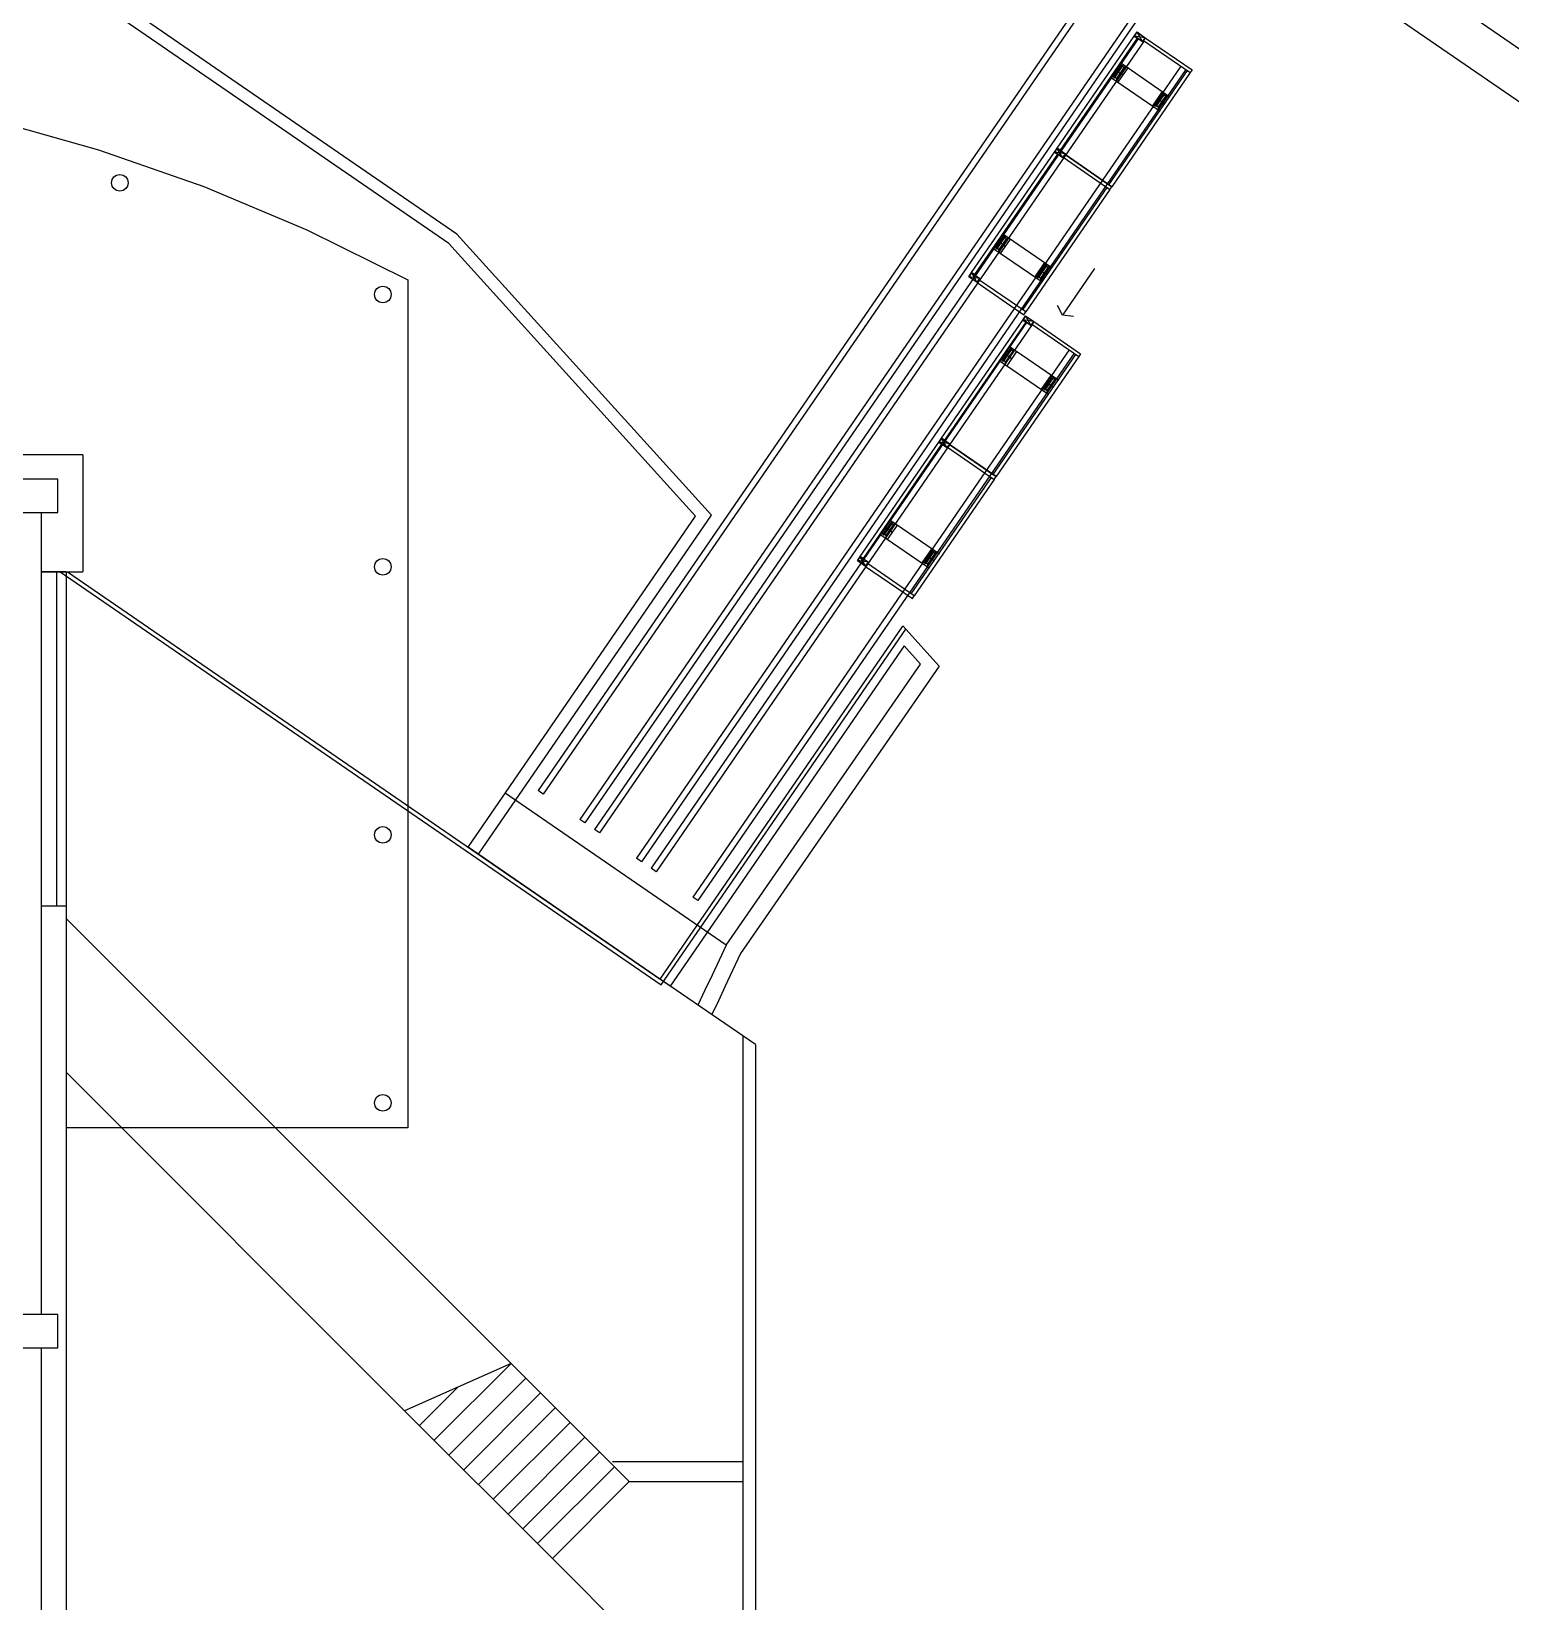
# Model space of a CAD drawing. Header units: metres. Extents: x 2 to 323, y -2 to 254.
# Drawn here: x 77.23 to 94.94, y 164.32 to 183.12 of the extents above; entities that cross this region are included whole.
import ezdxf

# ---------------------------------------------------------------- set-up
doc = ezdxf.new("R2010")
doc.units = ezdxf.units.M
doc.layers.add('REFERENCIA', color=7, linetype='Continuous')

msp = doc.modelspace()

# ---------------------------------------------------------------- linework, layer by layer
at = {"layer": 'REFERENCIA'}
for p, q in [((91.818, 186.427), (83.297, 174.032)), ((91.818, 186.427), (83.297, 174.032)), ((91.818, 186.427), (83.297, 174.032)), ((91.89, 186.402), (83.358, 173.99)), ((91.89, 186.402), (83.358, 173.99)), ((91.89, 186.402), (83.358, 173.99)), ((92.329, 186.1), (83.797, 173.688)), ((92.329, 186.1), (83.797, 173.688)), ((92.329, 186.1), (83.797, 173.688)), ((92.39, 186.059), (83.857, 173.647)), ((92.39, 186.059), (83.857, 173.647)), ((92.39, 186.059), (83.857, 173.647)), ((91.978, 184.387), (106.152, 174.643)), ((91.978, 184.387), (106.152, 174.643)), ((91.978, 184.387), (106.152, 174.643)), ((90.531, 183.001), (90.467, 183.11)), ((90.531, 183.001), (90.467, 183.11)), ((90.531, 183.001), (90.467, 183.11)), ((90.479, 183.032), (83.973, 173.567)), ((90.479, 183.032), (83.973, 173.567)), ((90.479, 183.032), (83.973, 173.567)), ((90.551, 183.007), (84.033, 173.526)), ((90.551, 183.007), (84.033, 173.526)), ((90.551, 183.007), (84.033, 173.526)), ((90.561, 183.045), (90.437, 183.065)), ((90.561, 183.045), (90.437, 183.065)), ((90.561, 183.045), (90.437, 183.065)), ((90.543, 183.013), (90.565, 183.046)), ((90.543, 183.013), (90.565, 183.046)), ((90.543, 183.013), (90.565, 183.046)), ((90.543, 183.013), (91.103, 182.628)), ((90.543, 183.013), (91.103, 182.628)), ((90.543, 183.013), (91.103, 182.628)), ((90.565, 183.046), (91.126, 182.661)), ((90.565, 183.046), (91.126, 182.661)), ((90.565, 183.046), (91.126, 182.661)), ((90.99, 182.705), (84.473, 173.224)), ((90.99, 182.705), (84.473, 173.224)), ((90.99, 182.705), (84.473, 173.224)), ((90.266, 182.747), (90.86, 182.339)), ((90.266, 182.747), (90.86, 182.339)), ((90.266, 182.747), (90.86, 182.339)), ((91.051, 182.664), (84.533, 173.182)), ((91.051, 182.664), (84.533, 173.182)), ((91.051, 182.664), (84.533, 173.182)), ((90.148, 182.575), (90.741, 182.167)), ((90.148, 182.575), (90.741, 182.167)), ((90.148, 182.575), (90.741, 182.167)), ((90.207, 182.661), (90.299, 182.598)), ((90.207, 182.661), (90.299, 182.598)), ((90.207, 182.661), (90.299, 182.598)), ((90.24, 182.512), (90.359, 182.684)), ((90.24, 182.512), (90.359, 182.684)), ((90.24, 182.512), (90.359, 182.684)), ((91.126, 182.661), (91.103, 182.628)), ((91.126, 182.661), (91.103, 182.628)), ((91.126, 182.661), (91.103, 182.628)), ((90.767, 182.403), (90.649, 182.231)), ((90.767, 182.403), (90.649, 182.231)), ((90.767, 182.403), (90.649, 182.231)), ((90.708, 182.317), (90.8, 182.253)), ((90.708, 182.317), (90.8, 182.253)), ((90.708, 182.317), (90.8, 182.253)), ((89.605, 181.655), (89.481, 181.675)), ((89.605, 181.655), (89.481, 181.675)), ((89.605, 181.655), (89.481, 181.675)), ((89.575, 181.61), (89.511, 181.719)), ((89.575, 181.61), (89.511, 181.719)), ((89.575, 181.61), (89.511, 181.719)), ((89.581, 181.614), (90.142, 181.229)), ((89.581, 181.614), (90.142, 181.229)), ((89.581, 181.614), (90.142, 181.229)), ((89.581, 181.614), (90.142, 181.229)), ((89.581, 181.614), (90.142, 181.229)), ((89.581, 181.614), (90.142, 181.229)), ((89.604, 181.647), (90.131, 181.285)), ((89.604, 181.647), (90.164, 181.262)), ((89.604, 181.647), (90.164, 181.262)), ((89.604, 181.647), (90.131, 181.285)), ((89.604, 181.647), (90.164, 181.262)), ((89.604, 181.647), (90.164, 181.262)), ((89.604, 181.647), (90.131, 181.285)), ((89.604, 181.647), (90.164, 181.262)), ((89.604, 181.647), (90.164, 181.262)), ((90.142, 181.229), (90.164, 181.262)), ((90.142, 181.229), (90.164, 181.262)), ((90.142, 181.229), (90.164, 181.262)), ((88.832, 180.463), (88.95, 180.635)), ((88.832, 180.463), (88.95, 180.635)), ((88.832, 180.463), (88.95, 180.635)), ((88.858, 180.698), (89.447, 180.294)), ((88.858, 180.698), (89.447, 180.294)), ((88.858, 180.698), (89.447, 180.294)), ((88.74, 180.526), (89.329, 180.122)), ((88.74, 180.526), (89.329, 180.122)), ((88.74, 180.526), (89.329, 180.122)), ((88.799, 180.612), (88.891, 180.549)), ((88.799, 180.612), (88.891, 180.549)), ((88.799, 180.612), (88.891, 180.549)), ((89.359, 180.354), (89.241, 180.182)), ((89.359, 180.354), (89.241, 180.182)), ((89.359, 180.354), (89.241, 180.182)), ((89.3, 180.268), (89.388, 180.208)), ((89.3, 180.268), (89.388, 180.208)), ((89.3, 180.268), (89.388, 180.208)), ((89.957, 180.282), (89.573, 179.723)), ((89.957, 180.282), (89.573, 179.723)), ((89.957, 180.282), (89.573, 179.723)), ((88.581, 180.164), (88.456, 180.184)), ((88.581, 180.164), (88.456, 180.184)), ((88.581, 180.164), (88.456, 180.184)), ((88.55, 180.12), (88.487, 180.229)), ((88.55, 180.12), (88.487, 180.229)), ((88.55, 180.12), (88.487, 180.229)), ((89.196, 179.603), (89.133, 179.712)), ((89.196, 179.603), (89.133, 179.712)), ((89.196, 179.603), (89.133, 179.712)), ((89.141, 179.637), (84.649, 173.103)), ((89.141, 179.637), (84.649, 173.103)), ((89.141, 179.637), (84.649, 173.103)), ((89.212, 179.612), (84.709, 173.061)), ((89.212, 179.612), (84.709, 173.061)), ((89.212, 179.612), (84.709, 173.061)), ((89.227, 179.647), (89.102, 179.667)), ((89.227, 179.647), (89.102, 179.667)), ((89.227, 179.647), (89.102, 179.667)), ((89.208, 179.615), (89.231, 179.648)), ((89.208, 179.615), (89.231, 179.648)), ((89.208, 179.615), (89.231, 179.648)), ((89.208, 179.615), (89.769, 179.23)), ((89.208, 179.615), (89.769, 179.23)), ((89.208, 179.615), (89.769, 179.23)), ((89.231, 179.648), (89.791, 179.263)), ((89.231, 179.648), (89.791, 179.263)), ((89.231, 179.648), (89.791, 179.263)), ((88.936, 179.355), (89.529, 178.947)), ((88.936, 179.355), (89.529, 178.947)), ((88.936, 179.355), (89.529, 178.947)), ((89.652, 179.31), (85.148, 172.759)), ((89.652, 179.31), (85.148, 172.759)), ((89.652, 179.31), (85.148, 172.759)), ((89.712, 179.269), (85.209, 172.718)), ((89.712, 179.269), (85.209, 172.718)), ((89.712, 179.269), (85.209, 172.718)), ((88.817, 179.183), (89.411, 178.775)), ((88.817, 179.183), (89.411, 178.775)), ((88.817, 179.183), (89.411, 178.775)), ((88.877, 179.269), (88.969, 179.205)), ((88.877, 179.269), (88.969, 179.205)), ((88.877, 179.269), (88.969, 179.205)), ((88.91, 179.119), (89.028, 179.291)), ((88.91, 179.119), (89.028, 179.291)), ((88.91, 179.119), (89.028, 179.291)), ((89.791, 179.263), (89.769, 179.23)), ((89.791, 179.263), (89.769, 179.23)), ((89.791, 179.263), (89.769, 179.23)), ((89.437, 179.01), (89.319, 178.838)), ((89.437, 179.01), (89.319, 178.838)), ((89.437, 179.01), (89.319, 178.838)), ((89.378, 178.924), (89.47, 178.861)), ((89.378, 178.924), (89.47, 178.861)), ((89.378, 178.924), (89.47, 178.861)), ((88.221, 178.184), (88.096, 178.204)), ((88.221, 178.184), (88.096, 178.204)), ((88.221, 178.184), (88.096, 178.204)), ((88.19, 178.139), (88.127, 178.248)), ((88.19, 178.139), (88.127, 178.248)), ((88.19, 178.139), (88.127, 178.248)), ((77.846, 178.052), (75.296, 178.052)), ((77.846, 178.052), (75.296, 178.052)), ((77.846, 178.052), (75.296, 178.052)), ((77.846, 178.052), (77.846, 176.652)), ((77.846, 178.052), (77.846, 176.652)), ((77.846, 178.052), (77.846, 176.652)), ((88.197, 178.143), (88.757, 177.758)), ((88.197, 178.143), (88.757, 177.758)), ((88.197, 178.143), (88.757, 177.758)), ((88.197, 178.143), (88.757, 177.758)), ((88.197, 178.143), (88.757, 177.758)), ((88.197, 178.143), (88.757, 177.758)), ((88.219, 178.176), (88.747, 177.814)), ((88.219, 178.176), (88.78, 177.791)), ((88.219, 178.176), (88.78, 177.791)), ((88.219, 178.176), (88.747, 177.814)), ((88.219, 178.176), (88.78, 177.791)), ((88.219, 178.176), (88.78, 177.791)), ((88.219, 178.176), (88.747, 177.814)), ((88.219, 178.176), (88.78, 177.791)), ((88.219, 178.176), (88.78, 177.791)), ((88.757, 177.758), (88.78, 177.791)), ((88.757, 177.758), (88.78, 177.791)), ((88.757, 177.758), (88.78, 177.791)), ((77.346, 177.361), (77.346, 176.652)), ((77.346, 177.361), (77.346, 176.652)), ((77.346, 177.361), (77.346, 176.652)), ((82.581, 173.272), (85.371, 177.33)), ((82.581, 173.272), (85.371, 177.33)), ((82.581, 173.272), (85.371, 177.33)), ((87.507, 177.276), (88.1, 176.868)), ((87.507, 177.276), (88.1, 176.868)), ((87.507, 177.276), (88.1, 176.868)), ((87.388, 177.104), (87.982, 176.696)), ((87.388, 177.104), (87.982, 176.696)), ((87.388, 177.104), (87.982, 176.696)), ((87.447, 177.19), (87.54, 177.126)), ((87.447, 177.19), (87.54, 177.126)), ((87.447, 177.19), (87.54, 177.126)), ((87.48, 177.04), (87.599, 177.212)), ((87.48, 177.04), (87.599, 177.212)), ((87.48, 177.04), (87.599, 177.212)), ((88.008, 176.931), (87.889, 176.759)), ((88.008, 176.931), (87.889, 176.759)), ((88.008, 176.931), (87.889, 176.759)), ((87.246, 176.766), (87.122, 176.786)), ((87.246, 176.766), (87.122, 176.786)), ((87.246, 176.766), (87.122, 176.786)), ((87.216, 176.722), (87.152, 176.831)), ((87.216, 176.722), (87.152, 176.831)), ((87.216, 176.722), (87.152, 176.831)), ((87.948, 176.845), (88.041, 176.782)), ((87.948, 176.845), (88.041, 176.782)), ((87.948, 176.845), (88.041, 176.782)), ((77.346, 176.652), (77.346, 172.652)), ((77.646, 176.652), (77.346, 176.652)), ((77.346, 176.652), (77.846, 176.652)), ((77.346, 176.652), (77.346, 172.652)), ((77.646, 176.652), (77.346, 176.652)), ((77.346, 176.652), (77.846, 176.652)), ((77.346, 176.652), (77.346, 172.652)), ((77.646, 176.652), (77.346, 176.652)), ((77.346, 176.652), (77.846, 176.652)), ((77.532, 176.652), (77.532, 172.652)), ((77.532, 176.652), (77.532, 172.652)), ((77.532, 176.652), (77.532, 172.652)), ((77.646, 176.652), (77.646, 172.652)), ((77.646, 176.652), (77.846, 176.652)), ((77.646, 176.652), (77.646, 172.652)), ((77.646, 176.652), (77.846, 176.652)), ((77.646, 176.652), (77.646, 172.652)), ((77.646, 176.652), (77.846, 176.652)), ((88.099, 175.521), (87.661, 176.005)), ((88.099, 175.521), (87.661, 176.005)), ((88.099, 175.521), (87.661, 176.005)), ((88.099, 175.521), (85.721, 172.081)), ((88.099, 175.521), (85.721, 172.081)), ((88.099, 175.521), (85.721, 172.081)), ((85.547, 172.182), (82.901, 174.001)), ((83.358, 173.99), (83.297, 174.032)), ((83.358, 173.99), (83.297, 174.032)), ((83.358, 173.99), (83.297, 174.032)), ((83.857, 173.647), (83.797, 173.688)), ((83.857, 173.647), (83.797, 173.688)), ((83.857, 173.647), (83.797, 173.688)), ((84.033, 173.526), (83.973, 173.567)), ((84.033, 173.526), (83.973, 173.567)), ((84.033, 173.526), (83.973, 173.567)), ((84.533, 173.182), (84.473, 173.224)), ((84.533, 173.182), (84.473, 173.224)), ((84.533, 173.182), (84.473, 173.224)), ((84.709, 173.061), (84.649, 173.103)), ((84.709, 173.061), (84.649, 173.103)), ((84.709, 173.061), (84.649, 173.103)), ((85.209, 172.718), (85.148, 172.759)), ((85.209, 172.718), (85.148, 172.759)), ((85.209, 172.718), (85.148, 172.759)), ((77.346, 172.652), (77.646, 172.652)), ((77.346, 172.652), (77.346, 167.761)), ((77.346, 172.652), (77.646, 172.652)), ((77.346, 172.652), (77.346, 167.761)), ((77.346, 172.652), (77.646, 172.652)), ((77.346, 172.652), (77.346, 167.761)), ((77.646, 172.652), (77.646, 167.052)), ((77.646, 172.652), (77.646, 167.052)), ((77.646, 172.652), (77.646, 167.052)), ((77.646, 172.501), (82.972, 167.175)), ((77.646, 172.501), (82.972, 167.175)), ((85.898, 170.992), (84.798, 171.748)), ((85.898, 170.992), (84.798, 171.748)), ((85.898, 170.992), (84.798, 171.748)), ((85.898, 170.992), (84.798, 171.748)), ((85.898, 170.992), (84.798, 171.748)), ((85.748, 171.095), (85.748, 153.071)), ((85.748, 170.913), (85.748, 153.071)), ((85.898, 170.992), (85.898, 153.221)), ((85.898, 170.992), (85.898, 153.221)), ((77.646, 170.663), (81.699, 166.609)), ((77.646, 170.663), (81.699, 166.609)), ((77.646, 170.663), (81.699, 166.609)), ((77.646, 168.62), (77.646, 154.7)), ((77.646, 168.62), (77.646, 154.7)), ((77.646, 168.62), (77.646, 154.7)), ((77.346, 167.352), (77.346, 160.261)), ((77.346, 167.352), (77.346, 160.261)), ((77.346, 167.352), (77.346, 160.261)), ((82.972, 167.175), (81.699, 166.609)), ((82.972, 167.175), (81.699, 166.609)), ((82.972, 167.175), (81.699, 166.609)), ((82.972, 167.175), (82.053, 166.256)), ((82.972, 167.175), (82.053, 166.256)), ((82.972, 167.175), (82.053, 166.256)), ((82.972, 167.175), (84.386, 165.761)), ((82.972, 167.175), (84.386, 165.761)), ((82.972, 167.175), (84.386, 165.761)), ((83.149, 166.998), (82.229, 166.079)), ((83.149, 166.998), (82.229, 166.079)), ((83.149, 166.998), (82.229, 166.079)), ((82.335, 166.892), (81.876, 166.433)), ((82.335, 166.892), (81.876, 166.433)), ((82.335, 166.892), (81.876, 166.433)), ((83.325, 166.822), (82.406, 165.902)), ((83.325, 166.822), (82.406, 165.902)), ((83.325, 166.822), (82.406, 165.902)), ((81.699, 166.609), (83.467, 164.842)), ((81.699, 166.609), (83.467, 164.842)), ((81.699, 166.609), (83.467, 164.842)), ((83.502, 166.645), (82.583, 165.726)), ((83.502, 166.645), (82.583, 165.726)), ((83.502, 166.645), (82.583, 165.726)), ((83.679, 166.468), (82.76, 165.549)), ((83.679, 166.468), (82.76, 165.549)), ((83.679, 166.468), (82.76, 165.549)), ((83.856, 166.291), (82.937, 165.372)), ((83.856, 166.291), (82.937, 165.372)), ((83.856, 166.291), (82.937, 165.372)), ((84.033, 166.114), (83.113, 165.195)), ((84.033, 166.114), (83.113, 165.195)), ((84.033, 166.114), (83.113, 165.195)), ((85.748, 165.999), (84.186, 165.999)), ((85.748, 165.999), (84.186, 165.999)), ((85.748, 165.999), (84.186, 165.999)), ((84.209, 165.938), (83.29, 165.018)), ((84.209, 165.938), (83.29, 165.018)), ((84.209, 165.938), (83.29, 165.018)), ((84.386, 165.761), (83.467, 164.842)), ((84.386, 165.761), (83.467, 164.842)), ((84.386, 165.761), (83.467, 164.842)), ((84.386, 165.761), (85.748, 165.761)), ((84.386, 165.761), (85.748, 165.761)), ((84.386, 165.761), (85.748, 165.761)), ((83.467, 164.842), (84.701, 163.607)), ((83.467, 164.842), (84.701, 163.607)), ((83.467, 164.842), (84.701, 163.607))]:
    msp.add_line(p, q, dxfattribs=at)
for points in [[(85.371, 177.33), (82.325, 180.695), (63.264, 193.799), (62.617, 194.175), (61.934, 194.448), (61.225, 194.615), (60.502, 194.678), (59.778, 194.636), (59.065, 194.488), (58.373, 194.235), (57.717, 193.877), (57.12, 193.425), (56.606, 192.899), (56.179, 192.308), (55.843, 191.666), (55.604, 190.981), (55.466, 190.266), (55.433, 189.53), (55.512, 188.786), (61.39, 156.368)], [(85.371, 177.33), (82.325, 180.695), (63.264, 193.799), (62.617, 194.175), (61.934, 194.448), (61.225, 194.615), (60.502, 194.678), (59.778, 194.636), (59.065, 194.488), (58.373, 194.235), (57.717, 193.877), (57.12, 193.425), (56.606, 192.899), (56.179, 192.308), (55.843, 191.666), (55.604, 190.981), (55.466, 190.266), (55.433, 189.53), (55.512, 188.786), (61.39, 156.368)], [(85.371, 177.33), (82.325, 180.695), (63.264, 193.799), (62.617, 194.175), (61.934, 194.448), (61.225, 194.615), (60.502, 194.678), (59.778, 194.636), (59.065, 194.488), (58.373, 194.235), (57.717, 193.877), (57.12, 193.425), (56.606, 192.899), (56.179, 192.308), (55.843, 191.666), (55.604, 190.981), (55.466, 190.266), (55.433, 189.53), (55.512, 188.786), (61.39, 156.368)], [(85.547, 172.182), (87.874, 175.546), (87.677, 175.764), (84.878, 171.693), (82.458, 173.357), (85.181, 177.318), (82.226, 180.582), (63.179, 193.675)], [(85.547, 172.182), (87.874, 175.546), (87.677, 175.764), (84.878, 171.693), (82.458, 173.357), (85.181, 177.318), (82.226, 180.582), (63.179, 193.675)], [(85.547, 172.182), (87.874, 175.546), (87.677, 175.764), (84.878, 171.693), (82.458, 173.357), (85.181, 177.318), (82.226, 180.582), (63.179, 193.675)], [(66.896, 166.088), (63.865, 166.088), (61.345, 180.154), (62.554, 180.751), (63.79, 181.269), (65.048, 181.707), (66.324, 182.065), (67.616, 182.343), (68.918, 182.542), (70.228, 182.661), (71.542, 182.701), (72.856, 182.661), (74.166, 182.541), (75.469, 182.341), (76.76, 182.062), (78.036, 181.704), (79.294, 181.265), (80.529, 180.747), (81.738, 180.149), (81.738, 169.994), (77.646, 169.994)], [(66.896, 166.088), (63.865, 166.088), (61.345, 180.154), (62.554, 180.751), (63.79, 181.269), (65.048, 181.707), (66.324, 182.065), (67.616, 182.343), (68.918, 182.542), (70.228, 182.661), (71.542, 182.701), (72.856, 182.661), (74.166, 182.541), (75.469, 182.341), (76.76, 182.062), (78.036, 181.704), (79.294, 181.265), (80.529, 180.747), (81.738, 180.149), (81.738, 169.994), (77.646, 169.994)], [(90.164, 181.262), (89.604, 181.647), (89.581, 181.614), (90.142, 181.229)], [(90.164, 181.262), (89.604, 181.647), (89.581, 181.614), (90.142, 181.229)], [(90.164, 181.262), (89.604, 181.647), (89.581, 181.614), (90.142, 181.229)], [(89.706, 179.708), (89.573, 179.723), (89.512, 179.841)], [(89.706, 179.708), (89.573, 179.723), (89.512, 179.841)], [(89.706, 179.708), (89.573, 179.723), (89.512, 179.841)], [(88.78, 177.791), (88.219, 178.176), (88.197, 178.143), (88.757, 177.758)], [(88.78, 177.791), (88.219, 178.176), (88.197, 178.143), (88.757, 177.758)], [(88.78, 177.791), (88.219, 178.176), (88.197, 178.143), (88.757, 177.758)], [(77.576, 176.652), (84.77, 171.707), (87.697, 175.965)], [(77.576, 176.652), (84.77, 171.707), (87.697, 175.965)], [(77.576, 176.652), (84.77, 171.707), (87.697, 175.965)], [(77.664, 176.652), (84.757, 171.776), (87.662, 176.003)], [(77.664, 176.652), (84.757, 171.776), (87.662, 176.003)], [(77.664, 176.652), (84.757, 171.776), (87.662, 176.003)], [(85.547, 172.182), (85.462, 172.003), (85.378, 171.824), (85.293, 171.645), (85.209, 171.466)], [(85.547, 172.182), (85.462, 172.003), (85.378, 171.824), (85.293, 171.645), (85.209, 171.466)], [(85.547, 172.182), (85.462, 172.003), (85.378, 171.824), (85.293, 171.645), (85.209, 171.466)], [(85.721, 172.081), (85.625, 171.879), (85.537, 171.693), (85.454, 171.518), (85.376, 171.351)], [(85.721, 172.081), (85.625, 171.879), (85.537, 171.693), (85.454, 171.518), (85.376, 171.351)], [(85.721, 172.081), (85.625, 171.879), (85.537, 171.693), (85.454, 171.518), (85.376, 171.351)]]:
    msp.add_lwpolyline(points, dxfattribs=at)
for points in [[(92.522, 191.745), (110.273, 179.543), (106.958, 174.72), (89.207, 186.923), (92.522, 191.745)], [(92.522, 191.745), (110.273, 179.543), (106.958, 174.72), (89.207, 186.923), (92.522, 191.745)], [(90.433, 183.064), (90.467, 183.114), (90.565, 183.046), (90.531, 182.996), (90.433, 183.064)], [(90.433, 183.064), (90.467, 183.114), (90.565, 183.046), (90.531, 182.996), (90.433, 183.064)], [(90.433, 183.064), (90.467, 183.114), (90.565, 183.046), (90.531, 182.996), (90.433, 183.064)], [(90.437, 183.065), (90.467, 183.11), (90.561, 183.045), (90.531, 183.001), (90.437, 183.065)], [(90.437, 183.065), (90.467, 183.11), (90.561, 183.045), (90.531, 183.001), (90.437, 183.065)], [(90.437, 183.065), (90.467, 183.11), (90.561, 183.045), (90.531, 183.001), (90.437, 183.065)], [(89.546, 181.699), (89.511, 181.723), (90.433, 183.064), (90.468, 183.04), (89.546, 181.699)], [(89.546, 181.699), (89.511, 181.723), (90.433, 183.064), (90.468, 183.04), (89.546, 181.699)], [(89.546, 181.699), (89.511, 181.723), (90.433, 183.064), (90.468, 183.04), (89.546, 181.699)], [(90.288, 182.722), (90.297, 182.716), (90.193, 182.563), (90.184, 182.569), (90.288, 182.722)], [(90.288, 182.722), (90.297, 182.716), (90.193, 182.563), (90.184, 182.569), (90.288, 182.722)], [(90.288, 182.722), (90.297, 182.716), (90.193, 182.563), (90.184, 182.569), (90.288, 182.722)], [(90.312, 182.687), (90.289, 182.703), (90.201, 182.575), (90.224, 182.559), (90.312, 182.687)], [(90.312, 182.687), (90.289, 182.703), (90.201, 182.575), (90.224, 182.559), (90.312, 182.687)], [(90.312, 182.687), (90.289, 182.703), (90.201, 182.575), (90.224, 182.559), (90.312, 182.687)], [(90.164, 181.262), (90.129, 181.286), (91.068, 182.652), (91.103, 182.628), (90.164, 181.262)], [(90.164, 181.262), (90.129, 181.286), (91.068, 182.652), (91.103, 182.628), (90.164, 181.262)], [(90.164, 181.262), (90.129, 181.286), (91.068, 182.652), (91.103, 182.628), (90.164, 181.262)], [(90.216, 182.547), (90.225, 182.541), (90.33, 182.693), (90.321, 182.7), (90.216, 182.547)], [(90.216, 182.547), (90.225, 182.541), (90.33, 182.693), (90.321, 182.7), (90.216, 182.547)], [(90.216, 182.547), (90.225, 182.541), (90.33, 182.693), (90.321, 182.7), (90.216, 182.547)], [(90.787, 182.379), (90.796, 182.373), (90.691, 182.221), (90.682, 182.227), (90.787, 182.379)], [(90.787, 182.379), (90.796, 182.373), (90.691, 182.221), (90.682, 182.227), (90.787, 182.379)], [(90.787, 182.379), (90.796, 182.373), (90.691, 182.221), (90.682, 182.227), (90.787, 182.379)], [(90.81, 182.345), (90.787, 182.361), (90.699, 182.233), (90.723, 182.217), (90.81, 182.345)], [(90.81, 182.345), (90.787, 182.361), (90.699, 182.233), (90.723, 182.217), (90.81, 182.345)], [(90.81, 182.345), (90.787, 182.361), (90.699, 182.233), (90.723, 182.217), (90.81, 182.345)], [(90.714, 182.205), (90.723, 182.198), (90.828, 182.351), (90.819, 182.357), (90.714, 182.205)], [(90.714, 182.205), (90.723, 182.198), (90.828, 182.351), (90.819, 182.357), (90.714, 182.205)], [(90.714, 182.205), (90.723, 182.198), (90.828, 182.351), (90.819, 182.357), (90.714, 182.205)], [(88.521, 180.209), (88.486, 180.233), (89.477, 181.674), (89.512, 181.65), (88.521, 180.209)], [(88.521, 180.209), (88.486, 180.233), (89.477, 181.674), (89.512, 181.65), (88.521, 180.209)], [(88.521, 180.209), (88.486, 180.233), (89.477, 181.674), (89.512, 181.65), (88.521, 180.209)], [(89.477, 181.674), (89.511, 181.723), (89.61, 181.655), (89.576, 181.606), (89.477, 181.674)], [(89.477, 181.674), (89.511, 181.723), (89.61, 181.655), (89.576, 181.606), (89.477, 181.674)], [(89.477, 181.674), (89.511, 181.723), (89.61, 181.655), (89.576, 181.606), (89.477, 181.674)], [(89.481, 181.675), (89.511, 181.719), (89.605, 181.655), (89.575, 181.61), (89.481, 181.675)], [(89.481, 181.675), (89.511, 181.719), (89.605, 181.655), (89.575, 181.61), (89.481, 181.675)], [(89.481, 181.675), (89.511, 181.719), (89.605, 181.655), (89.575, 181.61), (89.481, 181.675)], [(78.39, 181.309), (78.382, 181.27), (78.36, 181.239), (78.329, 181.217), (78.29, 181.209), (78.251, 181.217), (78.219, 181.239), (78.198, 181.27), (78.19, 181.309), (78.198, 181.348), (78.219, 181.38), (78.251, 181.401), (78.29, 181.409), (78.329, 181.401), (78.36, 181.38), (78.382, 181.348), (78.39, 181.309)], [(78.39, 181.309), (78.382, 181.27), (78.36, 181.239), (78.329, 181.217), (78.29, 181.209), (78.251, 181.217), (78.219, 181.239), (78.198, 181.27), (78.19, 181.309), (78.198, 181.348), (78.219, 181.38), (78.251, 181.401), (78.29, 181.409), (78.329, 181.401), (78.36, 181.38), (78.382, 181.348), (78.39, 181.309)], [(78.39, 181.309), (78.382, 181.27), (78.36, 181.239), (78.329, 181.217), (78.29, 181.209), (78.251, 181.217), (78.219, 181.239), (78.198, 181.27), (78.19, 181.309), (78.198, 181.348), (78.219, 181.38), (78.251, 181.401), (78.29, 181.409), (78.329, 181.401), (78.36, 181.38), (78.382, 181.348), (78.39, 181.309)], [(89.134, 179.763), (89.099, 179.787), (90.107, 181.253), (90.142, 181.229), (89.134, 179.763)], [(89.134, 179.763), (89.099, 179.787), (90.107, 181.253), (90.142, 181.229), (89.134, 179.763)], [(89.134, 179.763), (89.099, 179.787), (90.107, 181.253), (90.142, 181.229), (89.134, 179.763)], [(88.88, 180.673), (88.889, 180.667), (88.784, 180.514), (88.775, 180.521), (88.88, 180.673)], [(88.88, 180.673), (88.889, 180.667), (88.784, 180.514), (88.775, 180.521), (88.88, 180.673)], [(88.88, 180.673), (88.889, 180.667), (88.784, 180.514), (88.775, 180.521), (88.88, 180.673)], [(88.904, 180.639), (88.881, 180.655), (88.793, 180.527), (88.816, 180.511), (88.904, 180.639)], [(88.904, 180.639), (88.881, 180.655), (88.793, 180.527), (88.816, 180.511), (88.904, 180.639)], [(88.904, 180.639), (88.881, 180.655), (88.793, 180.527), (88.816, 180.511), (88.904, 180.639)], [(88.807, 180.498), (88.816, 180.492), (88.921, 180.645), (88.912, 180.651), (88.807, 180.498)], [(88.807, 180.498), (88.816, 180.492), (88.921, 180.645), (88.912, 180.651), (88.807, 180.498)], [(88.807, 180.498), (88.816, 180.492), (88.921, 180.645), (88.912, 180.651), (88.807, 180.498)], [(89.378, 180.33), (89.387, 180.324), (89.283, 180.172), (89.274, 180.178), (89.378, 180.33)], [(89.378, 180.33), (89.387, 180.324), (89.283, 180.172), (89.274, 180.178), (89.378, 180.33)], [(89.378, 180.33), (89.387, 180.324), (89.283, 180.172), (89.274, 180.178), (89.378, 180.33)], [(89.402, 180.296), (89.379, 180.312), (89.291, 180.184), (89.314, 180.168), (89.402, 180.296)], [(89.402, 180.296), (89.379, 180.312), (89.291, 180.184), (89.314, 180.168), (89.402, 180.296)], [(89.402, 180.296), (89.379, 180.312), (89.291, 180.184), (89.314, 180.168), (89.402, 180.296)], [(89.306, 180.156), (89.315, 180.15), (89.42, 180.302), (89.411, 180.308), (89.306, 180.156)], [(89.306, 180.156), (89.315, 180.15), (89.42, 180.302), (89.411, 180.308), (89.306, 180.156)], [(89.306, 180.156), (89.315, 180.15), (89.42, 180.302), (89.411, 180.308), (89.306, 180.156)], [(81.538, 179.971), (81.53, 179.933), (81.509, 179.901), (81.477, 179.879), (81.438, 179.871), (81.399, 179.879), (81.367, 179.901), (81.346, 179.933), (81.338, 179.971), (81.346, 180.01), (81.367, 180.042), (81.399, 180.064), (81.438, 180.071), (81.477, 180.064), (81.509, 180.042), (81.53, 180.01), (81.538, 179.971)], [(81.538, 179.971), (81.53, 179.933), (81.509, 179.901), (81.477, 179.879), (81.438, 179.871), (81.399, 179.879), (81.367, 179.901), (81.346, 179.933), (81.338, 179.971), (81.346, 180.01), (81.367, 180.042), (81.399, 180.064), (81.438, 180.071), (81.477, 180.064), (81.509, 180.042), (81.53, 180.01), (81.538, 179.971)], [(81.538, 179.971), (81.53, 179.933), (81.509, 179.901), (81.477, 179.879), (81.438, 179.871), (81.399, 179.879), (81.367, 179.901), (81.346, 179.933), (81.338, 179.971), (81.346, 180.01), (81.367, 180.042), (81.399, 180.064), (81.438, 180.071), (81.477, 180.064), (81.509, 180.042), (81.53, 180.01), (81.538, 179.971)], [(88.452, 180.183), (88.486, 180.233), (88.585, 180.165), (88.551, 180.115), (88.452, 180.183)], [(88.452, 180.183), (88.486, 180.233), (88.585, 180.165), (88.551, 180.115), (88.452, 180.183)], [(88.452, 180.183), (88.486, 180.233), (88.585, 180.165), (88.551, 180.115), (88.452, 180.183)], [(88.456, 180.184), (88.487, 180.229), (88.581, 180.164), (88.55, 180.12), (88.456, 180.184)], [(88.456, 180.184), (88.487, 180.229), (88.581, 180.164), (88.55, 180.12), (88.456, 180.184)], [(88.456, 180.184), (88.487, 180.229), (88.581, 180.164), (88.55, 180.12), (88.456, 180.184)], [(88.574, 180.148), (88.551, 180.115), (89.111, 179.73), (89.134, 179.763), (88.574, 180.148)], [(88.574, 180.148), (88.551, 180.115), (89.111, 179.73), (89.134, 179.763), (88.574, 180.148)], [(88.574, 180.148), (88.551, 180.115), (89.111, 179.73), (89.134, 179.763), (88.574, 180.148)], [(89.098, 179.666), (89.132, 179.716), (89.231, 179.648), (89.197, 179.598), (89.098, 179.666)], [(89.098, 179.666), (89.132, 179.716), (89.231, 179.648), (89.197, 179.598), (89.098, 179.666)], [(89.098, 179.666), (89.132, 179.716), (89.231, 179.648), (89.197, 179.598), (89.098, 179.666)], [(89.102, 179.667), (89.133, 179.712), (89.227, 179.647), (89.196, 179.603), (89.102, 179.667)], [(89.102, 179.667), (89.133, 179.712), (89.227, 179.647), (89.196, 179.603), (89.102, 179.667)], [(89.102, 179.667), (89.133, 179.712), (89.227, 179.647), (89.196, 179.603), (89.102, 179.667)], [(88.161, 178.228), (88.126, 178.253), (89.098, 179.666), (89.133, 179.642), (88.161, 178.228)], [(88.161, 178.228), (88.126, 178.253), (89.098, 179.666), (89.133, 179.642), (88.161, 178.228)], [(88.161, 178.228), (88.126, 178.253), (89.098, 179.666), (89.133, 179.642), (88.161, 178.228)], [(88.958, 179.329), (88.967, 179.323), (88.862, 179.171), (88.853, 179.177), (88.958, 179.329)], [(88.958, 179.329), (88.967, 179.323), (88.862, 179.171), (88.853, 179.177), (88.958, 179.329)], [(88.958, 179.329), (88.967, 179.323), (88.862, 179.171), (88.853, 179.177), (88.958, 179.329)], [(88.78, 177.791), (88.745, 177.815), (89.734, 179.254), (89.769, 179.23), (88.78, 177.791)], [(88.78, 177.791), (88.745, 177.815), (89.734, 179.254), (89.769, 179.23), (88.78, 177.791)], [(88.78, 177.791), (88.745, 177.815), (89.734, 179.254), (89.769, 179.23), (88.78, 177.791)], [(88.982, 179.295), (88.958, 179.311), (88.87, 179.183), (88.894, 179.167), (88.982, 179.295)], [(88.982, 179.295), (88.958, 179.311), (88.87, 179.183), (88.894, 179.167), (88.982, 179.295)], [(88.982, 179.295), (88.958, 179.311), (88.87, 179.183), (88.894, 179.167), (88.982, 179.295)], [(88.885, 179.155), (88.894, 179.149), (88.999, 179.301), (88.99, 179.307), (88.885, 179.155)], [(88.885, 179.155), (88.894, 179.149), (88.999, 179.301), (88.99, 179.307), (88.885, 179.155)], [(88.885, 179.155), (88.894, 179.149), (88.999, 179.301), (88.99, 179.307), (88.885, 179.155)], [(89.456, 178.987), (89.465, 178.981), (89.36, 178.828), (89.351, 178.834), (89.456, 178.987)], [(89.456, 178.987), (89.465, 178.981), (89.36, 178.828), (89.351, 178.834), (89.456, 178.987)], [(89.456, 178.987), (89.465, 178.981), (89.36, 178.828), (89.351, 178.834), (89.456, 178.987)], [(89.48, 178.952), (89.457, 178.968), (89.369, 178.84), (89.392, 178.824), (89.48, 178.952)], [(89.48, 178.952), (89.457, 178.968), (89.369, 178.84), (89.392, 178.824), (89.48, 178.952)], [(89.48, 178.952), (89.457, 178.968), (89.369, 178.84), (89.392, 178.824), (89.48, 178.952)], [(89.384, 178.812), (89.393, 178.806), (89.497, 178.959), (89.488, 178.965), (89.384, 178.812)], [(89.384, 178.812), (89.393, 178.806), (89.497, 178.959), (89.488, 178.965), (89.384, 178.812)], [(89.384, 178.812), (89.393, 178.806), (89.497, 178.959), (89.488, 178.965), (89.384, 178.812)], [(87.187, 176.811), (87.152, 176.835), (88.092, 178.203), (88.127, 178.179), (87.187, 176.811)], [(87.187, 176.811), (87.152, 176.835), (88.092, 178.203), (88.127, 178.179), (87.187, 176.811)], [(87.187, 176.811), (87.152, 176.835), (88.092, 178.203), (88.127, 178.179), (87.187, 176.811)], [(88.092, 178.203), (88.126, 178.253), (88.225, 178.185), (88.191, 178.135), (88.092, 178.203)], [(88.092, 178.203), (88.126, 178.253), (88.225, 178.185), (88.191, 178.135), (88.092, 178.203)], [(88.092, 178.203), (88.126, 178.253), (88.225, 178.185), (88.191, 178.135), (88.092, 178.203)], [(88.096, 178.204), (88.127, 178.248), (88.221, 178.184), (88.19, 178.139), (88.096, 178.204)], [(88.096, 178.204), (88.127, 178.248), (88.221, 178.184), (88.19, 178.139), (88.096, 178.204)], [(88.096, 178.204), (88.127, 178.248), (88.221, 178.184), (88.19, 178.139), (88.096, 178.204)], [(77.046, 177.361), (77.546, 177.361), (77.546, 177.761), (77.046, 177.761), (77.046, 177.361)], [(77.046, 177.361), (77.546, 177.361), (77.546, 177.761), (77.046, 177.761), (77.046, 177.361)], [(87.8, 176.365), (87.764, 176.389), (88.722, 177.782), (88.757, 177.758), (87.8, 176.365)], [(87.8, 176.365), (87.764, 176.389), (88.722, 177.782), (88.757, 177.758), (87.8, 176.365)], [(87.8, 176.365), (87.764, 176.389), (88.722, 177.782), (88.757, 177.758), (87.8, 176.365)], [(87.529, 177.25), (87.538, 177.244), (87.433, 177.092), (87.424, 177.098), (87.529, 177.25)], [(87.529, 177.25), (87.538, 177.244), (87.433, 177.092), (87.424, 177.098), (87.529, 177.25)], [(87.529, 177.25), (87.538, 177.244), (87.433, 177.092), (87.424, 177.098), (87.529, 177.25)], [(87.552, 177.216), (87.529, 177.232), (87.441, 177.104), (87.464, 177.088), (87.552, 177.216)], [(87.552, 177.216), (87.529, 177.232), (87.441, 177.104), (87.464, 177.088), (87.552, 177.216)], [(87.552, 177.216), (87.529, 177.232), (87.441, 177.104), (87.464, 177.088), (87.552, 177.216)], [(87.456, 177.076), (87.465, 177.069), (87.57, 177.222), (87.561, 177.228), (87.456, 177.076)], [(87.456, 177.076), (87.465, 177.069), (87.57, 177.222), (87.561, 177.228), (87.456, 177.076)], [(87.456, 177.076), (87.465, 177.069), (87.57, 177.222), (87.561, 177.228), (87.456, 177.076)], [(88.027, 176.908), (88.036, 176.901), (87.931, 176.749), (87.922, 176.755), (88.027, 176.908)], [(88.027, 176.908), (88.036, 176.901), (87.931, 176.749), (87.922, 176.755), (88.027, 176.908)], [(88.027, 176.908), (88.036, 176.901), (87.931, 176.749), (87.922, 176.755), (88.027, 176.908)], [(88.051, 176.873), (88.027, 176.889), (87.94, 176.761), (87.963, 176.745), (88.051, 176.873)], [(88.051, 176.873), (88.027, 176.889), (87.94, 176.761), (87.963, 176.745), (88.051, 176.873)], [(88.051, 176.873), (88.027, 176.889), (87.94, 176.761), (87.963, 176.745), (88.051, 176.873)], [(87.954, 176.733), (87.963, 176.727), (88.068, 176.879), (88.059, 176.886), (87.954, 176.733)], [(87.954, 176.733), (87.963, 176.727), (88.068, 176.879), (88.059, 176.886), (87.954, 176.733)], [(87.954, 176.733), (87.963, 176.727), (88.068, 176.879), (88.059, 176.886), (87.954, 176.733)], [(81.538, 176.711), (81.53, 176.673), (81.509, 176.641), (81.477, 176.619), (81.438, 176.611), (81.399, 176.619), (81.367, 176.641), (81.346, 176.673), (81.338, 176.711), (81.346, 176.75), (81.367, 176.782), (81.399, 176.804), (81.438, 176.811), (81.477, 176.804), (81.509, 176.782), (81.53, 176.75), (81.538, 176.711)], [(81.538, 176.711), (81.53, 176.673), (81.509, 176.641), (81.477, 176.619), (81.438, 176.611), (81.399, 176.619), (81.367, 176.641), (81.346, 176.673), (81.338, 176.711), (81.346, 176.75), (81.367, 176.782), (81.399, 176.804), (81.438, 176.811), (81.477, 176.804), (81.509, 176.782), (81.53, 176.75), (81.538, 176.711)], [(81.538, 176.711), (81.53, 176.673), (81.509, 176.641), (81.477, 176.619), (81.438, 176.611), (81.399, 176.619), (81.367, 176.641), (81.346, 176.673), (81.338, 176.711), (81.346, 176.75), (81.367, 176.782), (81.399, 176.804), (81.438, 176.811), (81.477, 176.804), (81.509, 176.782), (81.53, 176.75), (81.538, 176.711)], [(87.118, 176.785), (87.152, 176.835), (87.251, 176.767), (87.217, 176.717), (87.118, 176.785)], [(87.118, 176.785), (87.152, 176.835), (87.251, 176.767), (87.217, 176.717), (87.118, 176.785)], [(87.118, 176.785), (87.152, 176.835), (87.251, 176.767), (87.217, 176.717), (87.118, 176.785)], [(87.122, 176.786), (87.152, 176.831), (87.246, 176.766), (87.216, 176.722), (87.122, 176.786)], [(87.122, 176.786), (87.152, 176.831), (87.246, 176.766), (87.216, 176.722), (87.122, 176.786)], [(87.122, 176.786), (87.152, 176.831), (87.246, 176.766), (87.216, 176.722), (87.122, 176.786)], [(87.239, 176.75), (87.217, 176.717), (87.777, 176.332), (87.8, 176.365), (87.239, 176.75)], [(87.239, 176.75), (87.217, 176.717), (87.777, 176.332), (87.8, 176.365), (87.239, 176.75)], [(87.239, 176.75), (87.217, 176.717), (87.777, 176.332), (87.8, 176.365), (87.239, 176.75)], [(81.538, 173.503), (81.53, 173.464), (81.509, 173.432), (81.477, 173.411), (81.438, 173.403), (81.399, 173.411), (81.367, 173.432), (81.346, 173.464), (81.338, 173.503), (81.346, 173.542), (81.367, 173.573), (81.399, 173.595), (81.438, 173.603), (81.477, 173.595), (81.509, 173.573), (81.53, 173.542), (81.538, 173.503)], [(81.538, 173.503), (81.53, 173.464), (81.509, 173.432), (81.477, 173.411), (81.438, 173.403), (81.399, 173.411), (81.367, 173.432), (81.346, 173.464), (81.338, 173.503), (81.346, 173.542), (81.367, 173.573), (81.399, 173.595), (81.438, 173.603), (81.477, 173.595), (81.509, 173.573), (81.53, 173.542), (81.538, 173.503)], [(81.538, 173.503), (81.53, 173.464), (81.509, 173.432), (81.477, 173.411), (81.438, 173.403), (81.399, 173.411), (81.367, 173.432), (81.346, 173.464), (81.338, 173.503), (81.346, 173.542), (81.367, 173.573), (81.399, 173.595), (81.438, 173.603), (81.477, 173.595), (81.509, 173.573), (81.53, 173.542), (81.538, 173.503)], [(81.538, 170.294), (81.53, 170.255), (81.509, 170.223), (81.477, 170.202), (81.438, 170.194), (81.399, 170.202), (81.367, 170.223), (81.346, 170.255), (81.338, 170.294), (81.346, 170.333), (81.367, 170.365), (81.399, 170.386), (81.438, 170.394), (81.477, 170.386), (81.509, 170.365), (81.53, 170.333), (81.538, 170.294)], [(81.538, 170.294), (81.53, 170.255), (81.509, 170.223), (81.477, 170.202), (81.438, 170.194), (81.399, 170.202), (81.367, 170.223), (81.346, 170.255), (81.338, 170.294), (81.346, 170.333), (81.367, 170.365), (81.399, 170.386), (81.438, 170.394), (81.477, 170.386), (81.509, 170.365), (81.53, 170.333), (81.538, 170.294)], [(81.538, 170.294), (81.53, 170.255), (81.509, 170.223), (81.477, 170.202), (81.438, 170.194), (81.399, 170.202), (81.367, 170.223), (81.346, 170.255), (81.338, 170.294), (81.346, 170.333), (81.367, 170.365), (81.399, 170.386), (81.438, 170.394), (81.477, 170.386), (81.509, 170.365), (81.53, 170.333), (81.538, 170.294)], [(77.046, 167.361), (77.546, 167.361), (77.546, 167.761), (77.046, 167.761), (77.046, 167.361)], [(77.046, 167.361), (77.546, 167.361), (77.546, 167.761), (77.046, 167.761), (77.046, 167.361)]]:
    msp.add_lwpolyline(points, close=True, dxfattribs=at)

doc.saveas('drawing.dxf')
